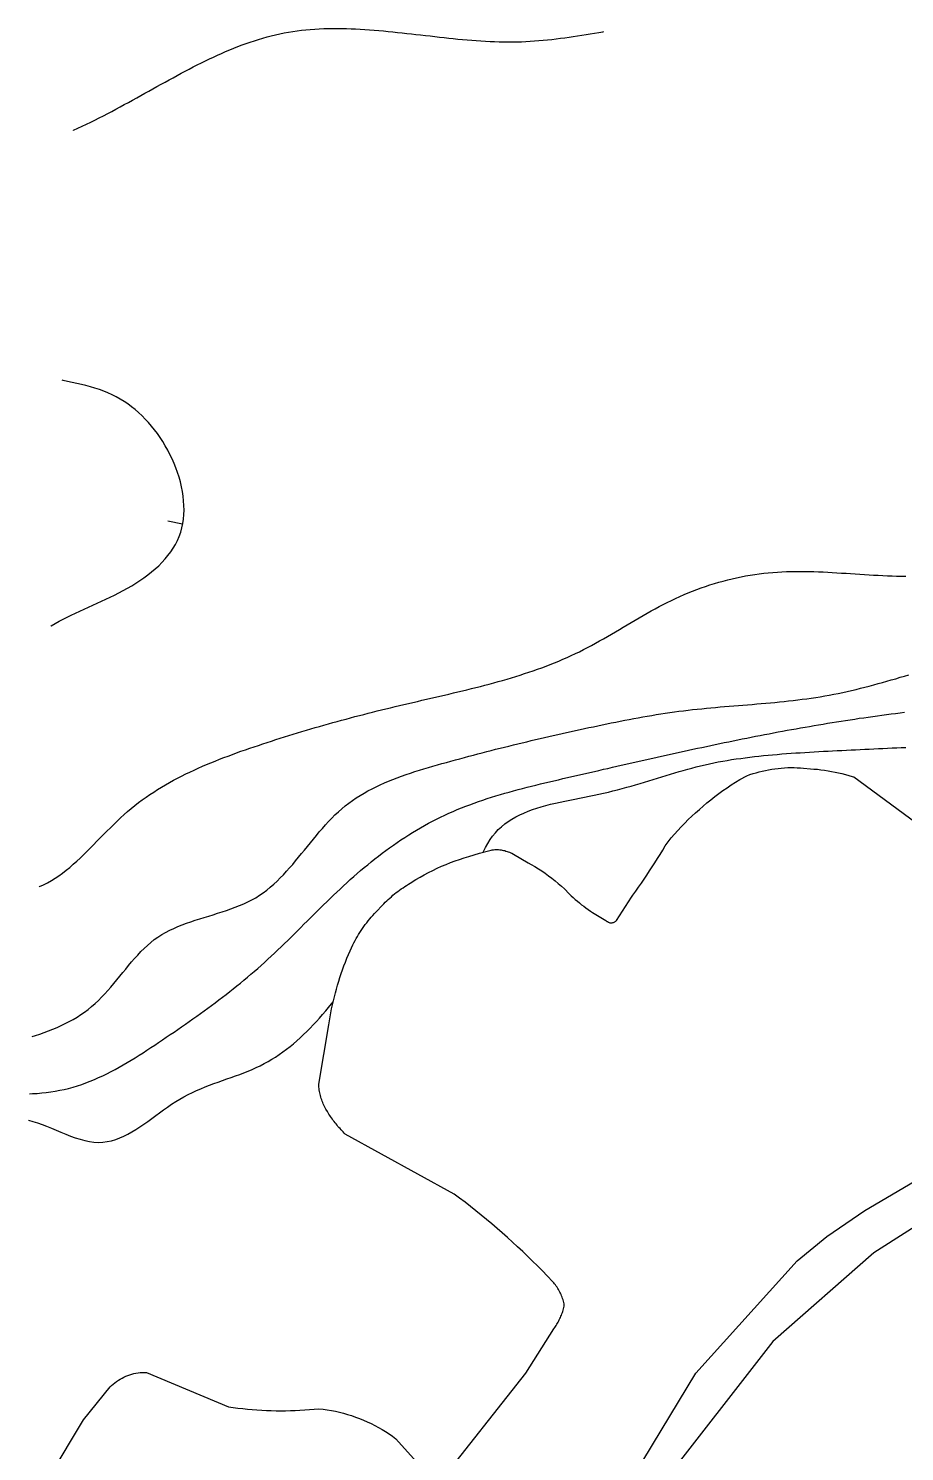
# Model space of a CAD drawing. Header units: metres. Extents: x 344448 to 345503, y 6651479 to 6652258.
# Drawn here: x 344510.5 to 344625.2, y 6652071.9 to 6652258.3 of the extents above; entities that cross this region are included whole.
import ezdxf

# ---------------------------------------------------------------- set-up
doc = ezdxf.new("R2010")
doc.units = ezdxf.units.M
doc.layers.add('СЛОЙ_11_Гидрография', color=252, linetype='Continuous')
doc.layers.add('СЛОЙ_14_Ограждения', color=252, linetype='Continuous')

msp = doc.modelspace()

# ---------------------------------------------------------------- linework, layer by layer
at = {"layer": 'СЛОЙ_11_Гидрография', "linetype": 'Continuous'}
msp.add_line((344530.69, 6652193.35), (344528.73, 6652193.77), dxfattribs=at)
for points in [[(344516.38, 6652244.94), (344516.39, 6652244.95), (344516.96, 6652245.21), (344517.53, 6652245.47), (344518.09, 6652245.74), (344518.65, 6652246.02), (344519.21, 6652246.29), (344519.77, 6652246.57), (344520.32, 6652246.86), (344520.87, 6652247.14), (344521.42, 6652247.43), (344521.96, 6652247.72), (344522.51, 6652248.02), (344523.05, 6652248.31), (344523.59, 6652248.6), (344524.13, 6652248.9), (344524.67, 6652249.2), (344525.2, 6652249.49), (344525.73, 6652249.79), (344526.27, 6652250.09), (344526.8, 6652250.38), (344527.33, 6652250.68), (344527.86, 6652250.97), (344528.39, 6652251.26), (344528.92, 6652251.55), (344529.45, 6652251.84), (344529.97, 6652252.13), (344530.5, 6652252.41), (344531.03, 6652252.69), (344531.56, 6652252.97), (344532.08, 6652253.24), (344532.61, 6652253.51), (344533.14, 6652253.77), (344533.67, 6652254.03), (344534.2, 6652254.29), (344534.73, 6652254.54), (344535.26, 6652254.78), (344535.79, 6652255.02), (344536.32, 6652255.25), (344536.86, 6652255.48), (344537.39, 6652255.7), (344537.93, 6652255.91), (344538.47, 6652256.12), (344539.01, 6652256.31), (344539.55, 6652256.5), (344540.1, 6652256.68), (344540.64, 6652256.86), (344541.19, 6652257.02), (344541.74, 6652257.18), (344542.3, 6652257.32), (344542.85, 6652257.46), (344543.41, 6652257.58), (344543.98, 6652257.7), (344544.54, 6652257.8), (344545.11, 6652257.9), (344545.68, 6652257.98), (344546.25, 6652258.05), (344546.83, 6652258.11), (344547.41, 6652258.16), (344547.99, 6652258.21), (344548.58, 6652258.24), (344549.17, 6652258.26), (344549.76, 6652258.28), (344550.35, 6652258.29), (344550.94, 6652258.29), (344551.54, 6652258.28), (344552.14, 6652258.27), (344552.74, 6652258.24), (344553.34, 6652258.22), (344553.94, 6652258.19), (344554.55, 6652258.15), (344555.15, 6652258.11), (344555.76, 6652258.06), (344556.37, 6652258.01), (344556.98, 6652257.96), (344557.59, 6652257.9), (344558.2, 6652257.84), (344558.81, 6652257.77), (344559.42, 6652257.71), (344560.03, 6652257.64), (344560.64, 6652257.57), (344561.25, 6652257.5), (344561.86, 6652257.44), (344562.48, 6652257.37), (344563.09, 6652257.3), (344563.7, 6652257.23), (344564.31, 6652257.16), (344564.92, 6652257.09), (344565.53, 6652257.03), (344566.13, 6652256.96), (344566.74, 6652256.9), (344567.35, 6652256.85), (344567.95, 6652256.79), (344568.55, 6652256.74), (344569.15, 6652256.7), (344569.75, 6652256.66), (344570.35, 6652256.62), (344570.95, 6652256.59), (344571.54, 6652256.56), (344572.13, 6652256.55), (344572.72, 6652256.53), (344573.31, 6652256.53), (344573.9, 6652256.53), (344574.48, 6652256.54), (344575.06, 6652256.55), (344575.63, 6652256.58), (344576.21, 6652256.61), (344576.78, 6652256.65), (344577.35, 6652256.69), (344577.92, 6652256.74), (344578.49, 6652256.8), (344579.05, 6652256.86), (344579.61, 6652256.93), (344580.18, 6652257), (344580.74, 6652257.07), (344581.29, 6652257.15), (344581.85, 6652257.23), (344582.41, 6652257.32), (344582.97, 6652257.4), (344583.52, 6652257.49), (344584.08, 6652257.58), (344584.63, 6652257.68), (344585.18, 6652257.77), (344585.74, 6652257.86), (344585.85, 6652257.88)], [(344513.43, 6652180.02), (344513.47, 6652180.05), (344513.98, 6652180.35), (344514.5, 6652180.64), (344515.02, 6652180.92), (344515.56, 6652181.19), (344516.1, 6652181.46), (344516.66, 6652181.72), (344517.21, 6652181.98), (344517.78, 6652182.23), (344518.34, 6652182.49), (344518.91, 6652182.74), (344519.49, 6652183), (344520.06, 6652183.26), (344520.63, 6652183.52), (344521.2, 6652183.8), (344521.78, 6652184.07), (344522.34, 6652184.36), (344522.91, 6652184.66), (344523.47, 6652184.97), (344524.02, 6652185.29), (344524.56, 6652185.63), (344525.1, 6652185.98), (344525.62, 6652186.34), (344526.13, 6652186.72), (344526.62, 6652187.11), (344527.09, 6652187.51), (344527.55, 6652187.92), (344527.98, 6652188.35), (344528.39, 6652188.8), (344528.77, 6652189.25), (344529.13, 6652189.73), (344529.45, 6652190.21), (344529.75, 6652190.71), (344530.01, 6652191.23), (344530.24, 6652191.76), (344530.43, 6652192.31), (344530.59, 6652192.86), (344530.71, 6652193.44), (344530.79, 6652194.02), (344530.85, 6652194.61), (344530.87, 6652195.21), (344530.86, 6652195.81), (344530.82, 6652196.42), (344530.76, 6652197.04), (344530.66, 6652197.66), (344530.54, 6652198.27), (344530.39, 6652198.89), (344530.22, 6652199.5), (344530.03, 6652200.12), (344529.81, 6652200.72), (344529.57, 6652201.32), (344529.31, 6652201.91), (344529.03, 6652202.5), (344528.73, 6652203.07), (344528.42, 6652203.63), (344528.09, 6652204.18), (344527.74, 6652204.71), (344527.38, 6652205.23), (344527.01, 6652205.73), (344526.62, 6652206.21), (344526.21, 6652206.68), (344525.8, 6652207.13), (344525.37, 6652207.56), (344524.92, 6652207.98), (344524.46, 6652208.37), (344523.99, 6652208.74), (344523.51, 6652209.1), (344523.01, 6652209.43), (344522.5, 6652209.75), (344521.98, 6652210.04), (344521.45, 6652210.31), (344520.91, 6652210.56), (344520.35, 6652210.79), (344519.78, 6652211), (344519.21, 6652211.18), (344518.62, 6652211.36), (344518.03, 6652211.52), (344517.43, 6652211.66), (344516.84, 6652211.8), (344516.23, 6652211.93), (344515.63, 6652212.06), (344515.03, 6652212.19), (344514.89, 6652212.22)], [(344511.88, 6652145.87), (344511.95, 6652145.89), (344512.48, 6652146.13), (344512.99, 6652146.4), (344513.5, 6652146.69), (344513.99, 6652146.99), (344514.48, 6652147.32), (344514.96, 6652147.67), (344515.43, 6652148.03), (344515.9, 6652148.41), (344516.36, 6652148.81), (344516.81, 6652149.21), (344517.26, 6652149.63), (344517.7, 6652150.05), (344518.14, 6652150.49), (344518.58, 6652150.92), (344519.02, 6652151.37), (344519.46, 6652151.82), (344519.9, 6652152.26), (344520.34, 6652152.71), (344520.77, 6652153.16), (344521.22, 6652153.6), (344521.66, 6652154.04), (344522.11, 6652154.48), (344522.56, 6652154.91), (344523.02, 6652155.32), (344523.48, 6652155.73), (344523.95, 6652156.13), (344524.43, 6652156.51), (344524.91, 6652156.89), (344525.4, 6652157.25), (344525.89, 6652157.6), (344526.39, 6652157.95), (344526.9, 6652158.28), (344527.4, 6652158.6), (344527.92, 6652158.92), (344528.44, 6652159.23), (344528.96, 6652159.52), (344529.49, 6652159.82), (344530.02, 6652160.1), (344530.55, 6652160.37), (344531.09, 6652160.64), (344531.63, 6652160.9), (344532.18, 6652161.16), (344532.73, 6652161.4), (344533.28, 6652161.65), (344533.83, 6652161.88), (344534.39, 6652162.11), (344534.95, 6652162.34), (344535.51, 6652162.56), (344536.07, 6652162.78), (344536.63, 6652162.99), (344537.2, 6652163.2), (344537.76, 6652163.41), (344538.33, 6652163.61), (344538.9, 6652163.81), (344539.47, 6652164.01), (344540.04, 6652164.2), (344540.61, 6652164.39), (344541.18, 6652164.58), (344541.75, 6652164.77), (344542.32, 6652164.96), (344542.89, 6652165.14), (344543.46, 6652165.33), (344544.03, 6652165.51), (344544.6, 6652165.68), (344545.18, 6652165.86), (344545.75, 6652166.04), (344546.32, 6652166.21), (344546.9, 6652166.38), (344547.47, 6652166.55), (344548.05, 6652166.72), (344548.62, 6652166.88), (344549.2, 6652167.05), (344549.77, 6652167.21), (344550.35, 6652167.37), (344550.93, 6652167.53), (344551.51, 6652167.69), (344552.09, 6652167.84), (344552.67, 6652168), (344553.25, 6652168.15), (344553.83, 6652168.3), (344554.41, 6652168.45), (344554.99, 6652168.6), (344555.57, 6652168.75), (344556.16, 6652168.89), (344556.74, 6652169.04), (344557.32, 6652169.18), (344557.91, 6652169.32), (344558.5, 6652169.47), (344559.08, 6652169.61), (344559.67, 6652169.74), (344560.26, 6652169.88), (344560.85, 6652170.02), (344561.44, 6652170.15), (344562.03, 6652170.29), (344562.62, 6652170.42), (344563.21, 6652170.56), (344563.8, 6652170.7), (344564.39, 6652170.83), (344564.98, 6652170.97), (344565.57, 6652171.11), (344566.16, 6652171.25), (344566.74, 6652171.39), (344567.33, 6652171.53), (344567.92, 6652171.67), (344568.51, 6652171.82), (344569.09, 6652171.96), (344569.68, 6652172.11), (344570.26, 6652172.26), (344570.85, 6652172.42), (344571.43, 6652172.58), (344572.01, 6652172.74), (344572.59, 6652172.9), (344573.17, 6652173.07), (344573.74, 6652173.24), (344574.32, 6652173.42), (344574.89, 6652173.6), (344575.46, 6652173.78), (344576.03, 6652173.97), (344576.59, 6652174.16), (344577.16, 6652174.36), (344577.72, 6652174.56), (344578.28, 6652174.77), (344578.84, 6652174.99), (344579.39, 6652175.21), (344579.94, 6652175.43), (344580.49, 6652175.67), (344581.03, 6652175.91), (344581.58, 6652176.15), (344582.12, 6652176.4), (344582.65, 6652176.66), (344583.19, 6652176.93), (344583.72, 6652177.2), (344584.24, 6652177.48), (344584.77, 6652177.77), (344585.29, 6652178.06), (344585.81, 6652178.36), (344586.33, 6652178.66), (344586.84, 6652178.96), (344587.36, 6652179.26), (344587.88, 6652179.57), (344588.39, 6652179.88), (344588.91, 6652180.18), (344589.43, 6652180.49), (344589.94, 6652180.79), (344590.46, 6652181.1), (344590.98, 6652181.4), (344591.51, 6652181.7), (344592.03, 6652181.99), (344592.56, 6652182.28), (344593.09, 6652182.57), (344593.62, 6652182.84), (344594.16, 6652183.12), (344594.7, 6652183.38), (344595.25, 6652183.64), (344595.8, 6652183.89), (344596.35, 6652184.13), (344596.91, 6652184.36), (344597.47, 6652184.59), (344598.04, 6652184.8), (344598.6, 6652185.01), (344599.17, 6652185.21), (344599.75, 6652185.4), (344600.33, 6652185.58), (344600.9, 6652185.75), (344601.49, 6652185.91), (344602.07, 6652186.06), (344602.65, 6652186.21), (344603.24, 6652186.34), (344603.83, 6652186.46), (344604.42, 6652186.58), (344605.01, 6652186.68), (344605.61, 6652186.77), (344606.2, 6652186.86), (344606.79, 6652186.93), (344607.39, 6652186.99), (344607.99, 6652187.04), (344608.58, 6652187.09), (344609.18, 6652187.12), (344609.78, 6652187.14), (344610.37, 6652187.16), (344610.97, 6652187.17), (344611.57, 6652187.17), (344612.17, 6652187.17), (344612.77, 6652187.16), (344613.37, 6652187.14), (344613.97, 6652187.12), (344614.57, 6652187.1), (344615.17, 6652187.07), (344615.77, 6652187.04), (344616.37, 6652187), (344616.97, 6652186.96), (344617.57, 6652186.93), (344618.17, 6652186.89), (344618.78, 6652186.85), (344619.38, 6652186.81), (344619.98, 6652186.77), (344620.58, 6652186.73), (344621.18, 6652186.7), (344621.78, 6652186.66), (344622.38, 6652186.63), (344622.98, 6652186.6), (344623.59, 6652186.58), (344624.19, 6652186.56), (344624.79, 6652186.54), (344625.39, 6652186.53)], [(344510.99, 6652126.26), (344511.4, 6652126.38), (344511.98, 6652126.57), (344512.56, 6652126.77), (344513.13, 6652126.98), (344513.69, 6652127.2), (344514.24, 6652127.43), (344514.78, 6652127.68), (344515.32, 6652127.94), (344515.84, 6652128.21), (344516.36, 6652128.5), (344516.86, 6652128.8), (344517.36, 6652129.12), (344517.84, 6652129.45), (344518.31, 6652129.81), (344518.77, 6652130.18), (344519.22, 6652130.56), (344519.65, 6652130.97), (344520.07, 6652131.39), (344520.49, 6652131.83), (344520.89, 6652132.28), (344521.29, 6652132.74), (344521.68, 6652133.2), (344522.07, 6652133.67), (344522.45, 6652134.15), (344522.84, 6652134.62), (344523.23, 6652135.09), (344523.61, 6652135.57), (344524.01, 6652136.03), (344524.4, 6652136.49), (344524.81, 6652136.93), (344525.22, 6652137.37), (344525.64, 6652137.79), (344526.08, 6652138.19), (344526.52, 6652138.58), (344526.98, 6652138.94), (344527.46, 6652139.28), (344527.95, 6652139.6), (344528.46, 6652139.89), (344528.99, 6652140.17), (344529.52, 6652140.42), (344530.07, 6652140.66), (344530.63, 6652140.88), (344531.19, 6652141.09), (344531.76, 6652141.29), (344532.34, 6652141.49), (344532.93, 6652141.67), (344533.51, 6652141.86), (344534.1, 6652142.03), (344534.69, 6652142.21), (344535.27, 6652142.4), (344535.86, 6652142.58), (344536.44, 6652142.77), (344537.01, 6652142.97), (344537.58, 6652143.18), (344538.14, 6652143.4), (344538.69, 6652143.63), (344539.23, 6652143.89), (344539.75, 6652144.15), (344540.26, 6652144.44), (344540.76, 6652144.76), (344541.24, 6652145.09), (344541.71, 6652145.44), (344542.17, 6652145.81), (344542.61, 6652146.2), (344543.05, 6652146.6), (344543.47, 6652147.02), (344543.89, 6652147.45), (344544.3, 6652147.89), (344544.7, 6652148.34), (344545.1, 6652148.8), (344545.49, 6652149.26), (344545.88, 6652149.73), (344546.26, 6652150.21), (344546.65, 6652150.68), (344547.03, 6652151.16), (344547.42, 6652151.64), (344547.81, 6652152.12), (344548.2, 6652152.59), (344548.59, 6652153.06), (344548.99, 6652153.52), (344549.39, 6652153.97), (344549.8, 6652154.42), (344550.22, 6652154.85), (344550.64, 6652155.28), (344551.08, 6652155.68), (344551.53, 6652156.08), (344551.99, 6652156.46), (344552.46, 6652156.82), (344552.94, 6652157.17), (344553.43, 6652157.5), (344553.93, 6652157.82), (344554.44, 6652158.13), (344554.96, 6652158.42), (344555.49, 6652158.7), (344556.02, 6652158.97), (344556.56, 6652159.22), (344557.11, 6652159.47), (344557.67, 6652159.71), (344558.23, 6652159.93), (344558.8, 6652160.15), (344559.37, 6652160.36), (344559.95, 6652160.57), (344560.53, 6652160.76), (344561.11, 6652160.96), (344561.69, 6652161.14), (344562.28, 6652161.32), (344562.87, 6652161.49), (344563.46, 6652161.67), (344564.05, 6652161.83), (344564.64, 6652162), (344565.23, 6652162.16), (344565.82, 6652162.33), (344566.41, 6652162.49), (344567, 6652162.64), (344567.59, 6652162.8), (344568.17, 6652162.96), (344568.76, 6652163.11), (344569.34, 6652163.27), (344569.93, 6652163.42), (344570.51, 6652163.57), (344571.1, 6652163.72), (344571.68, 6652163.87), (344572.26, 6652164.01), (344572.84, 6652164.16), (344573.42, 6652164.3), (344574.01, 6652164.45), (344574.59, 6652164.59), (344575.17, 6652164.73), (344575.75, 6652164.87), (344576.33, 6652165.01), (344576.91, 6652165.15), (344577.49, 6652165.28), (344578.07, 6652165.42), (344578.65, 6652165.55), (344579.23, 6652165.68), (344579.82, 6652165.82), (344580.4, 6652165.95), (344580.98, 6652166.08), (344581.56, 6652166.2), (344582.14, 6652166.33), (344582.73, 6652166.46), (344583.31, 6652166.58), (344583.89, 6652166.71), (344584.48, 6652166.83), (344585.06, 6652166.96), (344585.65, 6652167.08), (344586.23, 6652167.2), (344586.82, 6652167.32), (344587.41, 6652167.44), (344587.99, 6652167.55), (344588.58, 6652167.67), (344589.17, 6652167.78), (344589.76, 6652167.89), (344590.35, 6652168), (344590.94, 6652168.11), (344591.53, 6652168.21), (344592.12, 6652168.31), (344592.72, 6652168.41), (344593.31, 6652168.51), (344593.9, 6652168.6), (344594.5, 6652168.69), (344595.09, 6652168.77), (344595.69, 6652168.85), (344596.29, 6652168.93), (344596.88, 6652169), (344597.48, 6652169.07), (344598.08, 6652169.13), (344598.68, 6652169.19), (344599.28, 6652169.25), (344599.87, 6652169.31), (344600.47, 6652169.36), (344601.07, 6652169.42), (344601.67, 6652169.47), (344602.27, 6652169.52), (344602.87, 6652169.57), (344603.47, 6652169.62), (344604.07, 6652169.66), (344604.67, 6652169.71), (344605.27, 6652169.76), (344605.87, 6652169.81), (344606.47, 6652169.86), (344607.06, 6652169.91), (344607.66, 6652169.97), (344608.26, 6652170.02), (344608.86, 6652170.08), (344609.45, 6652170.14), (344610.05, 6652170.21), (344610.64, 6652170.27), (344611.24, 6652170.34), (344611.83, 6652170.42), (344612.42, 6652170.5), (344613.02, 6652170.58), (344613.61, 6652170.67), (344614.2, 6652170.76), (344614.78, 6652170.86), (344615.37, 6652170.97), (344615.96, 6652171.08), (344616.54, 6652171.2), (344617.13, 6652171.32), (344617.71, 6652171.45), (344618.29, 6652171.58), (344618.88, 6652171.72), (344619.46, 6652171.86), (344620.04, 6652172.01), (344620.61, 6652172.15), (344621.19, 6652172.31), (344621.77, 6652172.47), (344622.35, 6652172.63), (344622.93, 6652172.79), (344623.5, 6652172.96), (344624.08, 6652173.12), (344624.65, 6652173.3), (344625.23, 6652173.47), (344625.8, 6652173.64)], [(344510.65, 6652118.74), (344511.02, 6652118.77), (344511.63, 6652118.81), (344512.23, 6652118.87), (344512.83, 6652118.94), (344513.42, 6652119.01), (344514.01, 6652119.1), (344514.6, 6652119.21), (344515.19, 6652119.33), (344515.76, 6652119.46), (344516.34, 6652119.62), (344516.91, 6652119.79), (344517.47, 6652119.98), (344518.03, 6652120.18), (344518.59, 6652120.39), (344519.14, 6652120.62), (344519.69, 6652120.87), (344520.23, 6652121.12), (344520.77, 6652121.38), (344521.31, 6652121.66), (344521.84, 6652121.94), (344522.37, 6652122.23), (344522.9, 6652122.54), (344523.43, 6652122.84), (344523.95, 6652123.16), (344524.47, 6652123.48), (344524.98, 6652123.8), (344525.5, 6652124.13), (344526.01, 6652124.47), (344526.52, 6652124.8), (344527.03, 6652125.14), (344527.54, 6652125.48), (344528.05, 6652125.82), (344528.55, 6652126.16), (344529.06, 6652126.5), (344529.56, 6652126.84), (344530.06, 6652127.18), (344530.56, 6652127.52), (344531.05, 6652127.87), (344531.55, 6652128.21), (344532.04, 6652128.56), (344532.53, 6652128.91), (344533.02, 6652129.26), (344533.51, 6652129.61), (344533.99, 6652129.97), (344534.47, 6652130.32), (344534.95, 6652130.68), (344535.43, 6652131.04), (344535.91, 6652131.4), (344536.38, 6652131.77), (344536.85, 6652132.13), (344537.32, 6652132.5), (344537.79, 6652132.88), (344538.25, 6652133.25), (344538.71, 6652133.63), (344539.17, 6652134.01), (344539.62, 6652134.4), (344540.07, 6652134.78), (344540.52, 6652135.18), (344540.97, 6652135.57), (344541.41, 6652135.97), (344541.85, 6652136.37), (344542.29, 6652136.78), (344542.73, 6652137.19), (344543.16, 6652137.6), (344543.59, 6652138.01), (344544.02, 6652138.43), (344544.45, 6652138.84), (344544.88, 6652139.26), (344545.3, 6652139.68), (344545.73, 6652140.11), (344546.15, 6652140.53), (344546.58, 6652140.95), (344547, 6652141.38), (344547.43, 6652141.8), (344547.86, 6652142.22), (344548.28, 6652142.65), (344548.71, 6652143.07), (344549.14, 6652143.49), (344549.57, 6652143.91), (344550, 6652144.33), (344550.44, 6652144.75), (344550.87, 6652145.16), (344551.31, 6652145.57), (344551.75, 6652145.98), (344552.19, 6652146.39), (344552.64, 6652146.8), (344553.09, 6652147.2), (344553.55, 6652147.6), (344554, 6652147.99), (344554.46, 6652148.38), (344554.93, 6652148.76), (344555.4, 6652149.15), (344555.87, 6652149.52), (344556.35, 6652149.89), (344556.82, 6652150.26), (344557.31, 6652150.62), (344557.8, 6652150.98), (344558.29, 6652151.33), (344558.78, 6652151.67), (344559.28, 6652152.01), (344559.78, 6652152.34), (344560.29, 6652152.66), (344560.8, 6652152.98), (344561.31, 6652153.29), (344561.83, 6652153.6), (344562.35, 6652153.89), (344562.87, 6652154.18), (344563.4, 6652154.46), (344563.93, 6652154.73), (344564.47, 6652155), (344565.01, 6652155.25), (344565.55, 6652155.5), (344566.1, 6652155.74), (344566.65, 6652155.97), (344567.2, 6652156.19), (344567.76, 6652156.41), (344568.32, 6652156.62), (344568.88, 6652156.83), (344569.44, 6652157.03), (344570.01, 6652157.22), (344570.58, 6652157.41), (344571.15, 6652157.59), (344571.72, 6652157.77), (344572.3, 6652157.94), (344572.88, 6652158.11), (344573.46, 6652158.28), (344574.04, 6652158.44), (344574.62, 6652158.59), (344575.2, 6652158.75), (344575.79, 6652158.9), (344576.38, 6652159.04), (344576.96, 6652159.19), (344577.55, 6652159.33), (344578.14, 6652159.48), (344578.73, 6652159.61), (344579.32, 6652159.75), (344579.91, 6652159.89), (344580.5, 6652160.03), (344581.08, 6652160.16), (344581.67, 6652160.3), (344582.26, 6652160.44), (344582.85, 6652160.57), (344583.44, 6652160.71), (344584.03, 6652160.84), (344584.62, 6652160.98), (344585.2, 6652161.11), (344585.79, 6652161.25), (344586.38, 6652161.38), (344586.97, 6652161.52), (344587.56, 6652161.65), (344588.14, 6652161.79), (344588.73, 6652161.92), (344589.32, 6652162.05), (344589.9, 6652162.19), (344590.49, 6652162.32), (344591.08, 6652162.45), (344591.66, 6652162.59), (344592.25, 6652162.72), (344592.84, 6652162.85), (344593.42, 6652162.98), (344594.01, 6652163.11), (344594.59, 6652163.24), (344595.18, 6652163.37), (344595.77, 6652163.5), (344596.35, 6652163.62), (344596.94, 6652163.75), (344597.52, 6652163.88), (344598.11, 6652164), (344598.7, 6652164.13), (344599.28, 6652164.26), (344599.87, 6652164.38), (344600.45, 6652164.5), (344601.04, 6652164.63), (344601.63, 6652164.75), (344602.21, 6652164.87), (344602.8, 6652164.99), (344603.39, 6652165.11), (344603.97, 6652165.23), (344604.56, 6652165.34), (344605.15, 6652165.46), (344605.73, 6652165.58), (344606.32, 6652165.69), (344606.91, 6652165.8), (344607.5, 6652165.92), (344608.08, 6652166.03), (344608.67, 6652166.14), (344609.26, 6652166.25), (344609.85, 6652166.36), (344610.44, 6652166.46), (344611.03, 6652166.57), (344611.62, 6652166.68), (344612.2, 6652166.78), (344612.79, 6652166.88), (344613.38, 6652166.98), (344613.97, 6652167.08), (344614.56, 6652167.18), (344615.15, 6652167.28), (344615.75, 6652167.38), (344616.34, 6652167.47), (344616.93, 6652167.57), (344617.52, 6652167.66), (344618.11, 6652167.75), (344618.7, 6652167.84), (344619.3, 6652167.93), (344619.89, 6652168.01), (344620.48, 6652168.1), (344621.08, 6652168.18), (344621.67, 6652168.27), (344622.27, 6652168.35), (344622.86, 6652168.43), (344623.46, 6652168.51), (344624.05, 6652168.58), (344624.65, 6652168.66), (344625.24, 6652168.73)], [(344570.05, 6652150.4), (344570.09, 6652150.49), (344570.36, 6652151.03), (344570.64, 6652151.54), (344570.95, 6652152.04), (344571.28, 6652152.51), (344571.64, 6652152.95), (344572.03, 6652153.36), (344572.44, 6652153.74), (344572.88, 6652154.1), (344573.34, 6652154.43), (344573.82, 6652154.74), (344574.32, 6652155.02), (344574.84, 6652155.29), (344575.37, 6652155.53), (344575.93, 6652155.76), (344576.49, 6652155.97), (344577.07, 6652156.16), (344577.66, 6652156.34), (344578.27, 6652156.51), (344578.88, 6652156.67), (344579.5, 6652156.82), (344580.13, 6652156.96), (344580.76, 6652157.1), (344581.39, 6652157.23), (344582.03, 6652157.35), (344582.67, 6652157.48), (344583.3, 6652157.6), (344583.94, 6652157.73), (344584.57, 6652157.86), (344585.2, 6652157.99), (344585.82, 6652158.13), (344586.44, 6652158.27), (344587.05, 6652158.42), (344587.65, 6652158.58), (344588.25, 6652158.73), (344588.84, 6652158.9), (344589.43, 6652159.06), (344590.01, 6652159.23), (344590.59, 6652159.4), (344591.17, 6652159.58), (344591.74, 6652159.75), (344592.31, 6652159.93), (344592.88, 6652160.1), (344593.44, 6652160.27), (344594.01, 6652160.45), (344594.57, 6652160.62), (344595.14, 6652160.79), (344595.7, 6652160.95), (344596.26, 6652161.11), (344596.83, 6652161.27), (344597.39, 6652161.42), (344597.96, 6652161.57), (344598.53, 6652161.71), (344599.1, 6652161.85), (344599.68, 6652161.98), (344600.26, 6652162.1), (344600.84, 6652162.21), (344601.42, 6652162.32), (344602, 6652162.42), (344602.59, 6652162.52), (344603.18, 6652162.61), (344603.77, 6652162.69), (344604.37, 6652162.77), (344604.96, 6652162.85), (344605.56, 6652162.92), (344606.16, 6652162.99), (344606.76, 6652163.05), (344607.36, 6652163.11), (344607.96, 6652163.16), (344608.56, 6652163.21), (344609.16, 6652163.26), (344609.77, 6652163.31), (344610.37, 6652163.35), (344610.98, 6652163.39), (344611.58, 6652163.43), (344612.19, 6652163.47), (344612.79, 6652163.5), (344613.4, 6652163.54), (344614, 6652163.57), (344614.6, 6652163.61), (344615.21, 6652163.64), (344615.81, 6652163.67), (344616.41, 6652163.7), (344617.01, 6652163.73), (344617.61, 6652163.76), (344618.22, 6652163.79), (344618.82, 6652163.82), (344619.42, 6652163.85), (344620.02, 6652163.88), (344620.62, 6652163.91), (344621.22, 6652163.94), (344621.81, 6652163.96), (344622.41, 6652163.99), (344623.01, 6652164.02), (344623.61, 6652164.05), (344624.21, 6652164.07), (344624.81, 6652164.1), (344625.41, 6652164.13)], [(344513.33, 6652068.74), (344517.69, 6652076.07), (344521.19, 6652080.36), (344521.39, 6652080.55), (344521.6, 6652080.73), (344521.81, 6652080.91), (344522.04, 6652081.07), (344522.27, 6652081.23), (344522.5, 6652081.37), (344522.75, 6652081.51), (344522.99, 6652081.64), (344523.25, 6652081.75), (344523.51, 6652081.85), (344523.77, 6652081.95), (344524.03, 6652082.03), (344524.3, 6652082.1), (344524.58, 6652082.15), (344524.85, 6652082.2), (344525.13, 6652082.24), (344525.4, 6652082.26), (344525.68, 6652082.27), (344525.96, 6652082.27), (344536.69, 6652077.77), (344537.31, 6652077.67), (344537.93, 6652077.59), (344538.55, 6652077.52), (344539.17, 6652077.45), (344539.79, 6652077.39), (344540.42, 6652077.34), (344541.04, 6652077.3), (344541.67, 6652077.27), (344542.29, 6652077.25), (344542.92, 6652077.24), (344543.54, 6652077.23), (344544.17, 6652077.24), (344544.8, 6652077.25), (344545.42, 6652077.27), (344546.05, 6652077.3), (344546.67, 6652077.34), (344547.29, 6652077.39), (344547.92, 6652077.45), (344548.54, 6652077.51), (344549.08, 6652077.45), (344549.63, 6652077.37), (344550.17, 6652077.28), (344550.71, 6652077.17), (344551.24, 6652077.05), (344551.77, 6652076.91), (344552.3, 6652076.76), (344552.82, 6652076.6), (344553.34, 6652076.42), (344553.85, 6652076.23), (344554.36, 6652076.02), (344554.86, 6652075.8), (344555.36, 6652075.57), (344555.85, 6652075.32), (344556.33, 6652075.06), (344556.8, 6652074.79), (344557.27, 6652074.5), (344557.73, 6652074.2), (344558.18, 6652073.89), (344558.63, 6652073.57), (344564.06, 6652067.51), (344575.62, 6652082.18), (344579.32, 6652087.99), (344579.42, 6652088.13), (344579.52, 6652088.27), (344579.61, 6652088.41), (344579.7, 6652088.56), (344579.78, 6652088.7), (344579.87, 6652088.85), (344579.95, 6652089), (344580.02, 6652089.16), (344580.1, 6652089.31), (344580.17, 6652089.47), (344580.23, 6652089.62), (344580.3, 6652089.78), (344580.36, 6652089.94), (344580.42, 6652090.1), (344580.47, 6652090.26), (344580.52, 6652090.42), (344580.57, 6652090.59), (344580.62, 6652090.75), (344580.66, 6652090.92), (344580.66, 6652091.26), (344580.61, 6652091.43), (344580.56, 6652091.61), (344580.51, 6652091.78), (344580.45, 6652091.95), (344580.38, 6652092.12), (344580.32, 6652092.29), (344580.24, 6652092.46), (344580.17, 6652092.62), (344580.09, 6652092.79), (344580, 6652092.95), (344579.91, 6652093.1), (344579.82, 6652093.26), (344579.72, 6652093.41), (344579.62, 6652093.56), (344579.51, 6652093.71), (344579.4, 6652093.86), (344579.29, 6652094), (344579.17, 6652094.14), (344578.43, 6652094.93), (344577.8, 6652095.57), (344577.16, 6652096.21), (344576.52, 6652096.85), (344575.87, 6652097.48), (344575.22, 6652098.1), (344574.56, 6652098.72), (344573.9, 6652099.33), (344573.23, 6652099.93), (344572.55, 6652100.53), (344571.87, 6652101.12), (344571.18, 6652101.71), (344570.49, 6652102.29), (344569.79, 6652102.86), (344569.09, 6652103.43), (344568.38, 6652103.98), (344567.67, 6652104.54), (344566.95, 6652105.08), (344566.23, 6652105.62), (344551.98, 6652113.47), (344551.84, 6652113.61), (344551.7, 6652113.75), (344551.57, 6652113.9), (344551.43, 6652114.04), (344551.3, 6652114.19), (344551.16, 6652114.34), (344551.03, 6652114.49), (344550.91, 6652114.64), (344550.78, 6652114.8), (344550.66, 6652114.95), (344550.53, 6652115.11), (344550.41, 6652115.27), (344550.3, 6652115.43), (344550.18, 6652115.59), (344550.07, 6652115.76), (344549.96, 6652115.92), (344549.85, 6652116.09), (344549.74, 6652116.26), (344549.64, 6652116.42), (344549.44, 6652116.76), (344549.35, 6652116.93), (344549.26, 6652117.09), (344549.18, 6652117.27), (344549.1, 6652117.44), (344549.03, 6652117.61), (344548.96, 6652117.79), (344548.9, 6652117.97), (344548.84, 6652118.15), (344548.78, 6652118.33), (344548.73, 6652118.51), (344548.69, 6652118.7), (344548.65, 6652118.88), (344548.61, 6652119.07), (344548.59, 6652119.26), (344548.56, 6652119.45), (344548.54, 6652119.64), (344548.53, 6652119.82), (344548.52, 6652120.01), (344549.84, 6652127.78), (344549.92, 6652128.31), (344550.01, 6652128.83), (344550.1, 6652129.36), (344550.2, 6652129.88), (344550.31, 6652130.4), (344550.43, 6652130.92), (344550.56, 6652131.44), (344550.69, 6652131.96), (344550.83, 6652132.47), (344550.98, 6652132.99), (344551.13, 6652133.5), (344551.29, 6652134), (344551.46, 6652134.51), (344551.64, 6652135.01), (344551.82, 6652135.51), (344552.01, 6652136.01), (344552.21, 6652136.51), (344552.41, 6652137), (344552.62, 6652137.49), (344552.98, 6652138.26), (344553.12, 6652138.54), (344553.27, 6652138.81), (344553.42, 6652139.08), (344553.57, 6652139.35), (344553.74, 6652139.62), (344553.9, 6652139.89), (344554.07, 6652140.15), (344554.25, 6652140.41), (344554.43, 6652140.66), (344554.61, 6652140.92), (344554.8, 6652141.16), (344554.99, 6652141.41), (344555.19, 6652141.65), (344555.39, 6652141.89), (344555.6, 6652142.12), (344555.81, 6652142.36), (344556.02, 6652142.58), (344556.24, 6652142.81), (344556.65, 6652143.23), (344556.83, 6652143.43), (344557.02, 6652143.63), (344557.22, 6652143.83), (344557.42, 6652144.02), (344557.62, 6652144.21), (344557.82, 6652144.39), (344558.02, 6652144.57), (344558.23, 6652144.75), (344558.45, 6652144.93), (344558.66, 6652145.1), (344558.88, 6652145.27), (344559.1, 6652145.43), (344559.32, 6652145.59), (344559.55, 6652145.75), (344559.78, 6652145.9), (344560.01, 6652146.05), (344560.25, 6652146.19), (344560.48, 6652146.33), (344561.25, 6652146.8), (344561.79, 6652147.13), (344562.34, 6652147.44), (344562.9, 6652147.74), (344563.46, 6652148.02), (344564.03, 6652148.29), (344564.6, 6652148.55), (344565.18, 6652148.8), (344565.77, 6652149.03), (344566.36, 6652149.25), (344566.95, 6652149.46), (344567.55, 6652149.65), (344568.15, 6652149.83), (344569.55, 6652150.27), (344570.91, 6652150.63), (344571.08, 6652150.67), (344571.24, 6652150.7), (344571.4, 6652150.72), (344571.57, 6652150.73), (344571.73, 6652150.74), (344571.9, 6652150.74), (344572.06, 6652150.73), (344572.22, 6652150.72), (344572.39, 6652150.7), (344572.55, 6652150.67), (344572.71, 6652150.64), (344572.87, 6652150.6), (344573.03, 6652150.55), (344573.19, 6652150.5), (344573.34, 6652150.45), (344573.5, 6652150.39), (344573.66, 6652150.33), (344573.81, 6652150.26), (344574.03, 6652150.15), (344575.95, 6652148.99), (344576.35, 6652148.78), (344576.82, 6652148.51), (344577.28, 6652148.23), (344577.74, 6652147.94), (344578.18, 6652147.64), (344578.62, 6652147.32), (344579.06, 6652147), (344579.48, 6652146.66), (344579.89, 6652146.31), (344580.3, 6652145.96), (344580.69, 6652145.59), (344581.33, 6652144.95), (344581.58, 6652144.7), (344581.84, 6652144.45), (344582.11, 6652144.21), (344582.38, 6652143.98), (344582.65, 6652143.75), (344582.93, 6652143.52), (344583.21, 6652143.31), (344583.5, 6652143.09), (344583.79, 6652142.89), (344584.09, 6652142.69), (344584.38, 6652142.5), (344586.09, 6652141.44), (344586.19, 6652141.38), (344586.26, 6652141.34), (344586.33, 6652141.3), (344586.4, 6652141.25), (344586.48, 6652141.22), (344586.55, 6652141.19), (344586.63, 6652141.16), (344586.71, 6652141.15), (344586.79, 6652141.14), (344586.88, 6652141.14), (344586.96, 6652141.15), (344587.04, 6652141.17), (344587.12, 6652141.19), (344587.19, 6652141.22), (344587.27, 6652141.26), (344587.34, 6652141.3), (344587.4, 6652141.36), (344587.46, 6652141.41), (344587.51, 6652141.47), (344589.48, 6652144.51), (344589.66, 6652144.75), (344590.04, 6652145.28), (344590.41, 6652145.8), (344590.77, 6652146.33), (344591.14, 6652146.86), (344591.5, 6652147.4), (344591.85, 6652147.94), (344592.2, 6652148.48), (344592.55, 6652149.02), (344592.89, 6652149.56), (344593.23, 6652150.11), (344593.57, 6652150.66), (344593.9, 6652151.22), (344594.65, 6652152.27), (344595.09, 6652152.76), (344595.53, 6652153.25), (344595.98, 6652153.73), (344596.44, 6652154.2), (344596.91, 6652154.66), (344597.39, 6652155.12), (344597.87, 6652155.56), (344598.36, 6652156), (344598.86, 6652156.43), (344599.36, 6652156.85), (344599.87, 6652157.27), (344600.39, 6652157.67), (344600.92, 6652158.07), (344601.45, 6652158.46), (344601.99, 6652158.84), (344602.53, 6652159.21), (344603.08, 6652159.57), (344603.64, 6652159.92), (344604.59, 6652160.41), (344604.99, 6652160.56), (344605.39, 6652160.69), (344605.79, 6652160.81), (344606.19, 6652160.92), (344606.6, 6652161.02), (344607.01, 6652161.11), (344607.42, 6652161.2), (344607.84, 6652161.27), (344608.25, 6652161.33), (344608.67, 6652161.38), (344609.09, 6652161.42), (344609.51, 6652161.45), (344609.93, 6652161.47), (344610.35, 6652161.47), (344610.77, 6652161.47), (344611.19, 6652161.46), (344611.6, 6652161.44), (344612.02, 6652161.4), (344612.9, 6652161.33), (344613.37, 6652161.29), (344613.83, 6652161.25), (344614.29, 6652161.19), (344614.75, 6652161.13), (344615.21, 6652161.06), (344615.67, 6652160.98), (344616.13, 6652160.89), (344616.58, 6652160.8), (344617.03, 6652160.69), (344617.48, 6652160.58), (344617.93, 6652160.46), (344618.38, 6652160.33), (344618.61, 6652160.26), (344629.18, 6652152.46)], [(344510.5, 6652115.28), (344510.51, 6652115.28), (344511.08, 6652115.14), (344511.67, 6652114.95), (344512.27, 6652114.74), (344512.88, 6652114.51), (344513.5, 6652114.25), (344514.12, 6652113.99), (344514.75, 6652113.73), (344515.37, 6652113.47), (344516, 6652113.22), (344516.63, 6652113), (344517.25, 6652112.79), (344517.86, 6652112.63), (344518.47, 6652112.5), (344519.07, 6652112.42), (344519.66, 6652112.39), (344520.24, 6652112.41), (344520.81, 6652112.49), (344521.36, 6652112.61), (344521.92, 6652112.77), (344522.46, 6652112.97), (344522.99, 6652113.21), (344523.53, 6652113.48), (344524.05, 6652113.77), (344524.57, 6652114.09), (344525.09, 6652114.43), (344525.61, 6652114.78), (344526.13, 6652115.14), (344526.64, 6652115.52), (344527.16, 6652115.9), (344527.67, 6652116.28), (344528.19, 6652116.65), (344528.72, 6652117.02), (344529.24, 6652117.38), (344529.78, 6652117.73), (344530.31, 6652118.06), (344530.86, 6652118.36), (344531.41, 6652118.65), (344531.96, 6652118.92), (344532.52, 6652119.18), (344533.08, 6652119.42), (344533.65, 6652119.65), (344534.21, 6652119.87), (344534.78, 6652120.09), (344535.35, 6652120.29), (344535.91, 6652120.5), (344536.48, 6652120.7), (344537.04, 6652120.9), (344537.6, 6652121.1), (344538.16, 6652121.3), (344538.71, 6652121.51), (344539.26, 6652121.73), (344539.8, 6652121.95), (344540.33, 6652122.19), (344540.86, 6652122.43), (344541.37, 6652122.7), (344541.88, 6652122.97), (344542.38, 6652123.27), (344542.87, 6652123.57), (344543.35, 6652123.89), (344543.83, 6652124.23), (344544.3, 6652124.58), (344544.76, 6652124.94), (344545.21, 6652125.31), (344545.65, 6652125.7), (344546.09, 6652126.09), (344546.53, 6652126.5), (344546.95, 6652126.92), (344547.38, 6652127.34), (344547.79, 6652127.78), (344548.21, 6652128.22), (344548.61, 6652128.67), (344549.02, 6652129.13), (344549.42, 6652129.6), (344549.81, 6652130.07), (344550.2, 6652130.55), (344550.4, 6652130.8)], [(344634.55, 6652106.42), (344621.22, 6652097.91), (344607.98, 6652086.29), (344593.15, 6652067.22)]]:
    msp.add_lwpolyline(points, dxfattribs=at)
at = {"layer": 'СЛОЙ_14_Ограждения', "linetype": 'Continuous'}
msp.add_lwpolyline([(344616.38, 6652023.65), (344606.93, 6652038.24), (344604.26, 6652038.08), (344599.39, 6652039.12), (344594.43, 6652039.69), (344586.93, 6652039.37), (344577.6, 6652037.92), (344576.91, 6652043.12), (344577.24, 6652045.6), (344578.35, 6652048), (344586.4, 6652063.17), (344597.9, 6652082.16), (344611.15, 6652096.88), (344615.07, 6652100.04), (344620.01, 6652103.46), (344663.76, 6652129.19), (344667.61, 6652132.04), (344664.47, 6652133.2)], dxfattribs=at)

doc.saveas('drawing.dxf')
